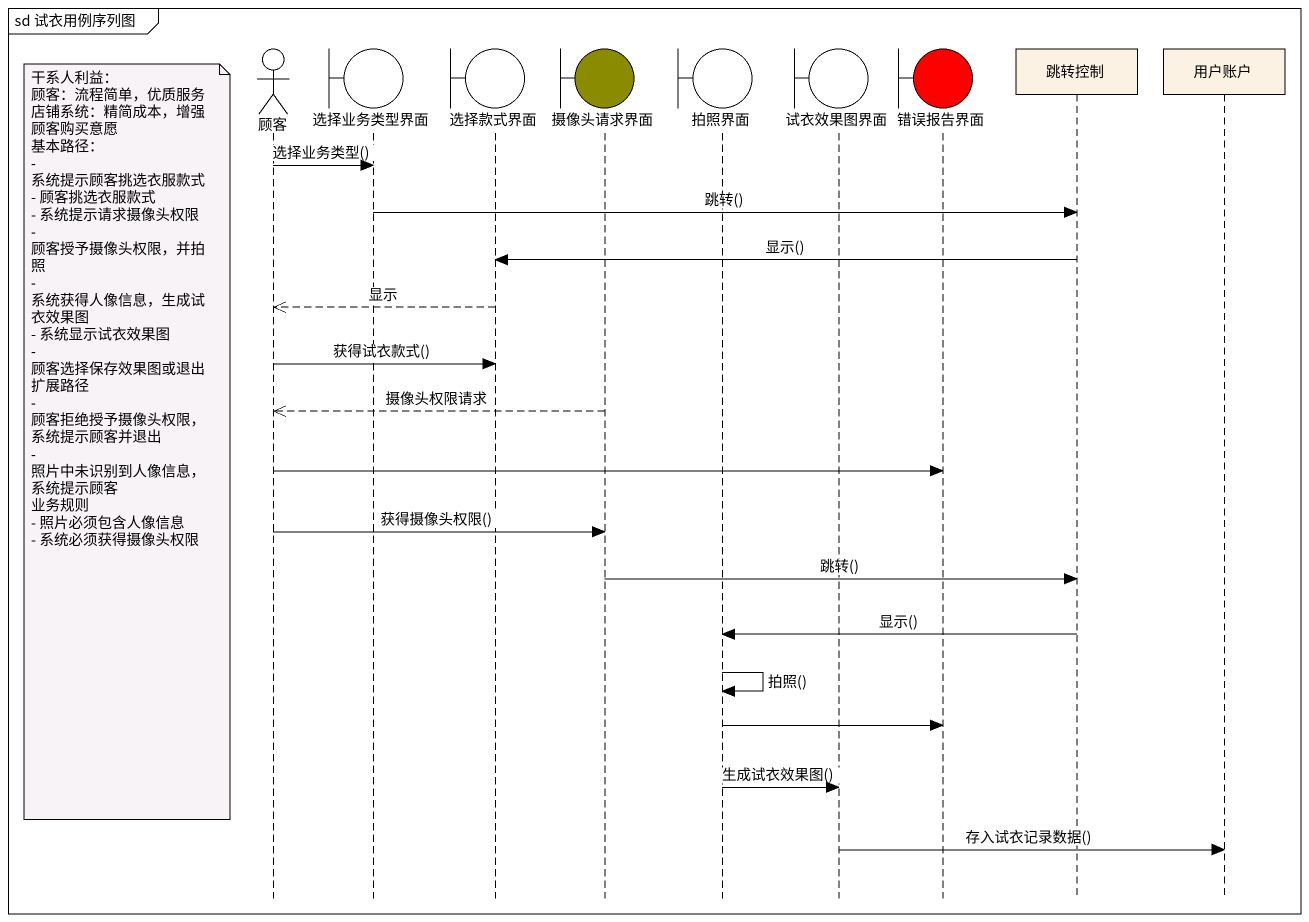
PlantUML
@startuml
mainframe sd 试衣用例序列图
hide footbox
actor 顾客
boundary 选择业务类型界面
boundary 选择款式界面
boundary 摄像头请求界面 #8B8B00
boundary 拍照界面
boundary 试衣效果图界面
boundary 错误报告界面 #FF0000
participant 跳转控制
participant 用户账户

顾客 -> 选择业务类型界面 : 选择业务类型()
选择业务类型界面 -> 跳转控制 : 跳转()
跳转控制 -> 选择款式界面 : 显示()
选择款式界面 -->> 顾客 : 显示
顾客 -> 选择款式界面 : 获得试衣款式()
摄像头请求界面 -->> 顾客 : 摄像头权限请求
note left of 顾客
  干系人利益：
  顾客：流程简单，优质服务
  店铺系统：精简成本，增强顾客购买意愿
  基本路径：
  - 系统提示顾客挑选衣服款式
  - 顾客挑选衣服款式
  - 系统提示请求摄像头权限
  - 顾客授予摄像头权限，并拍照
  - 系统获得人像信息，生成试衣效果图
  - 系统显示试衣效果图
  - 顾客选择保存效果图或退出
  扩展路径
  - 顾客拒绝授予摄像头权限，系统提示顾客并退出
  - 照片中未识别到人像信息，系统提示顾客
  业务规则
  - 照片必须包含人像信息
  - 系统必须获得摄像头权限
end note
顾客 -> 错误报告界面
顾客 -> 摄像头请求界面 : 获得摄像头权限()
摄像头请求界面 -> 跳转控制 : 跳转()
跳转控制 -> 拍照界面 : 显示()
拍照界面 -> 拍照界面 : 拍照()
拍照界面 -> 错误报告界面
拍照界面 -> 试衣效果图界面 : 生成试衣效果图()
试衣效果图界面 -> 用户账户 : 存入试衣记录数据()
@enduml
